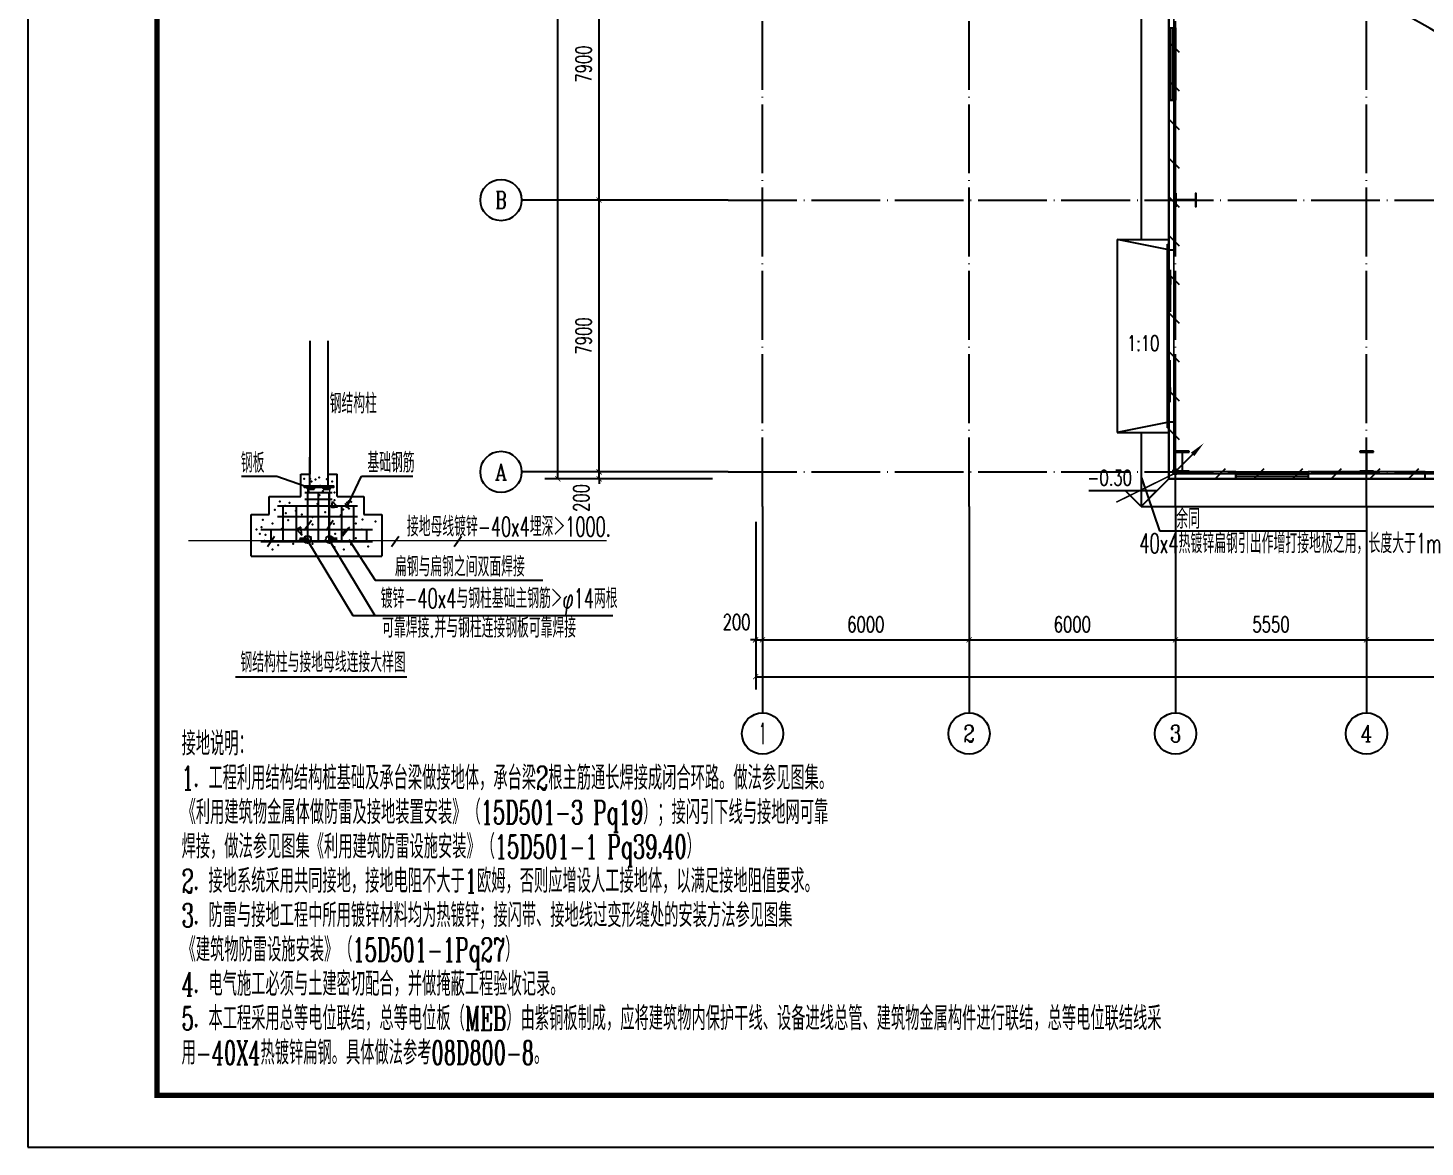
# Model space of a CAD drawing. Extents: x 1162612 to 1711260, y -157368 to 197905.
# Drawn here: x 1604543 to 1645139, y -89475 to -56962 of the extents above; entities that cross this region are included whole.
import ezdxf
from ezdxf.enums import TextEntityAlignment as Align

# ---------------------------------------------------------------- set-up
doc = ezdxf.new("R2010")
doc.units = 0
doc.header["$LTSCALE"] = 1000
doc.header["$MEASUREMENT"] = 0
for name, pattern in [('ACAD_ISO10W100', [18.5, 12, -3, 0.5, -3]), ('CENTER2', [1.14, 0.75, -0.13, 0.13, -0.13]), ('DOTE', [2.42, 2, -0.2, 0.02, -0.2])]:
    doc.linetypes.add(name, pattern=pattern)
doc.layers.get('0').update_dxf_attribs({"linetype": 'CONTINUOUS'})
doc.layers.get('DEFPOINTS').update_dxf_attribs({"linetype": 'CONTINUOUS'})
for name, color, linetype in [('AXIS', 3, 'CONTINUOUS'), ('AXIS_TEXT', 7, 'CONTINUOUS'), ('COLUMN', 99, 'CONTINUOUS'), ('DIM_ELEV', 3, 'CONTINUOUS'), ('DIM_SYMB', 3, 'CONTINUOUS'), ('DOTE', 1, 'DOTE'), ('GROUND', 2, 'CONTINUOUS'), ('LWIRE', 4, 'CONTINUOUS'), ('PUB_DIM', 3, 'CONTINUOUS'), ('PUB_TEXT', 7, 'CONTINUOUS'), ('PUB_TITLE', 4, 'CONTINUOUS'), ('SHTLN', 4, 'CONTINUOUS'), ('STAIR', 2, 'CONTINUOUS'), ('TEL_LEAD', 3, 'CONTINUOUS'), ('WALL', 9, 'CONTINUOUS'), ('WINDOW', 99, 'CONTINUOUS'), ('WIRE-接地', 4, 'CONTINUOUS'), ('WIRE-照明', 1, 'CONTINUOUS')]:
    doc.layers.add(name, color=color, linetype=linetype)
doc.styles.add('_TCH_AXIS', font='COMPLEX', dxfattribs={"bigfont": 'GBCBIG'})
doc.styles.add('_TCH_DIM', font='SIMPLEX', dxfattribs={"bigfont": 'GBCBIG'})
doc.styles.add('COMPLEX', font='COMPLEX')
doc.styles.add('DIM_FONT', font='SIMPLEX', dxfattribs={"width": 0.7, "bigfont": 'GBCBIG'})
doc.styles.get("Standard").update_dxf_attribs({"font": 'gbenor.shx', "bigfont": 'gbcbig.shx'})
doc.styles.add('STY53', font='COMPLEX', dxfattribs={"width": 0.6, "bigfont": 'HZTXT'})
doc.dimstyles.new('DIMN150', dxfattribs={"dimscale": 1.5, "dimtxt": 300, "dimasz": 100, "dimexe": 250, "dimexo": 300, "dimgap": 150, "dimtad": 1, "dimdec": 0, "dimzin": 0, "dimtxsty": 'DIM_FONT', "dimblk": 'ARCHTICK', "dimcen": 0.09, "dimclrt": 7, "dimazin": 3, "dimtfac": 1, "dimtdec": 0, "dimtix": 1, "dimtmove": 0, "dimatfit": 3, "dimtolj": 1, "dimtzin": 0})

# ---------------------------------------------------------------- blocks, each defined once
blk = doc.blocks.new('$TELECSYS$00000008')
blk.add_line((0.4, 0.4), (-0.4, -0.4))
blk = doc.blocks.new('$TELECSYS$00000079')
for p, q in [((0.7, 0.7), (0, 0)), ((0.104, 0.104), (0.104, 0.104)), ((-0.104, -0.104), (-0.104, -0.104))]:
    blk.add_line(p, q)
at = {"const_width": 0.142}
blk.add_lwpolyline([(-0.071, 0, 1), (0.071, 0, 1)], format="xyb", close=True, dxfattribs=at)
blk.add_solid([(0.63, 0.77), (0.77, 0.63), (1.15, 1.15)])
at = {"width": 0.8, "flags": 9}
blk.add_attdef('A', (0, 0), '', height=0.00002, dxfattribs=at)
blk = doc.blocks.new('$TCHSYS$WIN2D')
for p, q in [((-0.5, 0.5), (0.5, 0.5)), ((-0.5, 0.5), (-0.5, -0.5)), ((0.5, 0.5), (0.5, -0.5)), ((0.5, 0.167), (-0.5, 0.167)), ((0.5, -0.167), (-0.5, -0.167)), ((-0.5, -0.5), (0.5, -0.5))]:
    blk.add_line(p, q)
blk = doc.blocks.new('$DORLIB2D$00000130')
at = {"color": 0, "linetype": 'CONTINUOUS'}
for p, q in [((-0.5333, 0.6601), (-0.5333, 0.5127)), ((0, 0.6601), (-0.5333, 0.6601)), ((0, 0.5127), (0, 0.6601)), ((0.5333, 0.6601), (0, 0.6601)), ((0.5333, 0.6601), (0.5333, 0.5127)), ((0, 0.5127), (-0.5333, 0.5127)), ((0.5333, 0.5127), (0, 0.5127)), ((-0.3853, 0.2694), (-0.1396, 0.2694)), ((-0.3853, 0.2694), (-0.2999, 0.2144)), ((-0.2999, 0.2144), (-0.2999, 0.2694)), ((0.3853, 0.2694), (0.1396, 0.2694)), ((0.2999, 0.2144), (0.2999, 0.2694)), ((0.3853, 0.2694), (0.2999, 0.2144))]:
    blk.add_line(p, q, dxfattribs=at)
blk = doc.blocks.new('_AXISO')
blk.add_circle((0, 0), 0.5)
at = {"layer": 'AXIS_TEXT', "style": 'COMPLEX', "width": 1.041667}
blk.add_attdef('A', text='', height=0.56, dxfattribs=at).set_placement((-0.25, -0.28), (0.25, -0.28), align=Align.FIT)
blk = doc.blocks.new('_ARCHTICK')
at = {"color": 0, "linetype": 'BYBLOCK', "const_width": 0.15}
blk.add_lwpolyline([(-0.5, -0.5), (0.5, 0.5)], dxfattribs=at)
blk = doc.blocks.new('*D117')
at = {"layer": 'AXIS', "color": 0}
for p, q in [((1734864, 65727), (1734864, 60852)), ((1785864, 65727), (1785864, 60852)), ((1734864, 61227), (1785864, 61227))]:
    blk.add_line(p, q, dxfattribs=at)
at = {"layer": 'DEFPOINTS', "color": 0}
for p in [(1734864, 66177), (1785864, 66177), (1785864, 61227)]:
    blk.add_point(p, dxfattribs=at)
at = {"layer": 'AXIS', "color": 0, "xscale": 150, "yscale": 150, "zscale": 150, "rotation": 180}
blk.add_blockref('_ARCHTICK', (1734864, 61227), dxfattribs=at)
at = {"layer": 'AXIS', "color": 0, "xscale": 150, "yscale": 150, "zscale": 150}
blk.add_blockref('_ARCHTICK', (1785864, 61227), dxfattribs=at)
at = {"layer": 'AXIS', "color": 7, "insert": (1760364, 61677), "char_height": 450, "attachment_point": 5, "style": 'DIM_FONT'}
blk.add_mtext('\\A1;51000', dxfattribs=at)
blk = doc.blocks.new('*D118')
at = {"layer": 'AXIS', "color": 0}
for p, q in [((1734864, 65727), (1734864, 61924)), ((1735064, 65727), (1735064, 61924)), ((1734864, 62299), (1734714, 62299)), ((1734864, 62299), (1735064, 62299)), ((1735064, 62299), (1735214, 62299))]:
    blk.add_line(p, q, dxfattribs=at)
at = {"layer": 'DEFPOINTS', "color": 0}
for p in [(1734864, 66177), (1735064, 66177), (1735064, 62299)]:
    blk.add_point(p, dxfattribs=at)
at = {"layer": 'AXIS', "color": 0, "xscale": 150, "yscale": 150, "zscale": 150}
blk.add_blockref('_ARCHTICK', (1734864, 62299), dxfattribs=at)
at = {"layer": 'AXIS', "color": 0, "xscale": 150, "yscale": 150, "zscale": 150, "rotation": 180}
blk.add_blockref('_ARCHTICK', (1735064, 62299), dxfattribs=at)
at = {"layer": 'AXIS', "color": 7, "insert": (1734309, 62817), "char_height": 450, "attachment_point": 5, "style": 'DIM_FONT'}
blk.add_mtext('\\A1;200', dxfattribs=at)
blk = doc.blocks.new('*D119')
at = {"layer": 'AXIS', "color": 0}
for p, q in [((1735064, 65727), (1735064, 61924)), ((1741064, 65727), (1741064, 61924)), ((1735064, 62299), (1741064, 62299))]:
    blk.add_line(p, q, dxfattribs=at)
at = {"layer": 'DEFPOINTS', "color": 0}
for p in [(1735064, 66177), (1741064, 66177), (1741064, 62299)]:
    blk.add_point(p, dxfattribs=at)
at = {"layer": 'AXIS', "color": 0, "xscale": 150, "yscale": 150, "zscale": 150, "rotation": 180}
blk.add_blockref('_ARCHTICK', (1735064, 62299), dxfattribs=at)
at = {"layer": 'AXIS', "color": 0, "xscale": 150, "yscale": 150, "zscale": 150}
blk.add_blockref('_ARCHTICK', (1741064, 62299), dxfattribs=at)
at = {"layer": 'AXIS', "color": 7, "insert": (1738064, 62749), "char_height": 450, "attachment_point": 5, "style": 'DIM_FONT'}
blk.add_mtext('\\A1;6000', dxfattribs=at)
blk = doc.blocks.new('*D120')
at = {"layer": 'AXIS', "color": 0}
for p, q in [((1741064, 65727), (1741064, 61924)), ((1747064, 65727), (1747064, 61924)), ((1741064, 62299), (1747064, 62299))]:
    blk.add_line(p, q, dxfattribs=at)
at = {"layer": 'DEFPOINTS', "color": 0}
for p in [(1741064, 66177), (1747064, 66177), (1747064, 62299)]:
    blk.add_point(p, dxfattribs=at)
at = {"layer": 'AXIS', "color": 0, "xscale": 150, "yscale": 150, "zscale": 150, "rotation": 180}
blk.add_blockref('_ARCHTICK', (1741064, 62299), dxfattribs=at)
at = {"layer": 'AXIS', "color": 0, "xscale": 150, "yscale": 150, "zscale": 150}
blk.add_blockref('_ARCHTICK', (1747064, 62299), dxfattribs=at)
at = {"layer": 'AXIS', "color": 7, "insert": (1744064, 62749), "char_height": 450, "attachment_point": 5, "style": 'DIM_FONT'}
blk.add_mtext('\\A1;6000', dxfattribs=at)
blk = doc.blocks.new('*D121')
at = {"layer": 'AXIS', "color": 0}
for p, q in [((1747064, 65727), (1747064, 61924)), ((1752614, 65727), (1752614, 61924)), ((1747064, 62299), (1752614, 62299))]:
    blk.add_line(p, q, dxfattribs=at)
at = {"layer": 'DEFPOINTS', "color": 0}
for p in [(1747064, 66177), (1752614, 66177), (1752614, 62299)]:
    blk.add_point(p, dxfattribs=at)
at = {"layer": 'AXIS', "color": 0, "xscale": 150, "yscale": 150, "zscale": 150, "rotation": 180}
blk.add_blockref('_ARCHTICK', (1747064, 62299), dxfattribs=at)
at = {"layer": 'AXIS', "color": 0, "xscale": 150, "yscale": 150, "zscale": 150}
blk.add_blockref('_ARCHTICK', (1752614, 62299), dxfattribs=at)
at = {"layer": 'AXIS', "color": 7, "insert": (1749839, 62749), "char_height": 450, "attachment_point": 5, "style": 'DIM_FONT'}
blk.add_mtext('\\A1;5550', dxfattribs=at)
blk = doc.blocks.new('*D122')
at = {"layer": 'AXIS', "color": 0}
for p, q in [((1752614, 65727), (1752614, 61924)), ((1758114, 65727), (1758114, 61924)), ((1752614, 62299), (1758114, 62299))]:
    blk.add_line(p, q, dxfattribs=at)
at = {"layer": 'DEFPOINTS', "color": 0}
for p in [(1752614, 66177), (1758114, 66177), (1758114, 62299)]:
    blk.add_point(p, dxfattribs=at)
at = {"layer": 'AXIS', "color": 0, "xscale": 150, "yscale": 150, "zscale": 150, "rotation": 180}
blk.add_blockref('_ARCHTICK', (1752614, 62299), dxfattribs=at)
at = {"layer": 'AXIS', "color": 0, "xscale": 150, "yscale": 150, "zscale": 150}
blk.add_blockref('_ARCHTICK', (1758114, 62299), dxfattribs=at)
at = {"layer": 'AXIS', "color": 7, "insert": (1755364, 62749), "char_height": 450, "attachment_point": 5, "style": 'DIM_FONT'}
blk.add_mtext('\\A1;5500', dxfattribs=at)
blk = doc.blocks.new('*D129')
at = {"layer": 'AXIS', "color": 0}
for p, q in [((1733614, 98977), (1728739, 98977)), ((1729114, 66977), (1729114, 98977)), ((1733614, 66977), (1728739, 66977))]:
    blk.add_line(p, q, dxfattribs=at)
at = {"layer": 'DEFPOINTS', "color": 0}
for p in [(1729114, 98977), (1734064, 98977), (1734064, 66977)]:
    blk.add_point(p, dxfattribs=at)
at = {"layer": 'AXIS', "color": 0, "xscale": 150, "yscale": 150, "zscale": 150}
for p, rotation in [((1729114, 98977), 90), ((1729114, 66977), 270)]:
    blk.add_blockref('_ARCHTICK', p, dxfattribs=dict(at, rotation=rotation))
at = {"layer": 'AXIS', "color": 7, "insert": (1728664, 82977), "char_height": 450, "attachment_point": 5, "rotation": 90, "style": 'DIM_FONT'}
blk.add_mtext('\\A1;32000', dxfattribs=at)
blk = doc.blocks.new('*D130')
at = {"layer": 'AXIS', "color": 0}
for p, q in [((1733614, 67177), (1729939, 67177)), ((1730314, 67177), (1730314, 67327)), ((1730314, 66977), (1730314, 67177)), ((1733614, 66977), (1729939, 66977)), ((1730314, 66977), (1730314, 66827))]:
    blk.add_line(p, q, dxfattribs=at)
at = {"layer": 'DEFPOINTS', "color": 0}
for p in [(1730314, 67177), (1734064, 67177), (1734064, 66977)]:
    blk.add_point(p, dxfattribs=at)
at = {"layer": 'AXIS', "color": 0, "xscale": 150, "yscale": 150, "zscale": 150}
for p, rotation in [((1730314, 67177), 270), ((1730314, 66977), 90)]:
    blk.add_blockref('_ARCHTICK', p, dxfattribs=dict(at, rotation=rotation))
at = {"layer": 'AXIS', "color": 7, "insert": (1729797, 66422), "char_height": 450, "attachment_point": 5, "rotation": 90, "style": 'DIM_FONT'}
blk.add_mtext('\\A1;200', dxfattribs=at)
blk = doc.blocks.new('*D131')
at = {"layer": 'AXIS', "color": 0}
for p, q in [((1733614, 75077), (1729939, 75077)), ((1730314, 67177), (1730314, 75077)), ((1733614, 67177), (1729939, 67177))]:
    blk.add_line(p, q, dxfattribs=at)
at = {"layer": 'DEFPOINTS', "color": 0}
for p in [(1730314, 75077), (1734064, 75077), (1734064, 67177)]:
    blk.add_point(p, dxfattribs=at)
at = {"layer": 'AXIS', "color": 0, "xscale": 150, "yscale": 150, "zscale": 150}
for p, rotation in [((1730314, 75077), 90), ((1730314, 67177), 270)]:
    blk.add_blockref('_ARCHTICK', p, dxfattribs=dict(at, rotation=rotation))
at = {"layer": 'AXIS', "color": 7, "insert": (1729864, 71127), "char_height": 450, "attachment_point": 5, "rotation": 90, "style": 'DIM_FONT'}
blk.add_mtext('\\A1;7900', dxfattribs=at)
blk = doc.blocks.new('*D132')
at = {"layer": 'AXIS', "color": 0}
for p, q in [((1733614, 82977), (1729939, 82977)), ((1730314, 75077), (1730314, 82977)), ((1733614, 75077), (1729939, 75077))]:
    blk.add_line(p, q, dxfattribs=at)
at = {"layer": 'DEFPOINTS', "color": 0}
for p in [(1730314, 82977), (1734064, 82977), (1734064, 75077)]:
    blk.add_point(p, dxfattribs=at)
at = {"layer": 'AXIS', "color": 0, "xscale": 150, "yscale": 150, "zscale": 150}
for p, rotation in [((1730314, 82977), 90), ((1730314, 75077), 270)]:
    blk.add_blockref('_ARCHTICK', p, dxfattribs=dict(at, rotation=rotation))
at = {"layer": 'AXIS', "color": 7, "insert": (1729864, 79027), "char_height": 450, "attachment_point": 5, "rotation": 90, "style": 'DIM_FONT'}
blk.add_mtext('\\A1;7900', dxfattribs=at)
blk = doc.blocks.new('D2222')
at = {"color": 8}
blk.add_lwpolyline([(1734864.1, 98976.5), (1785864.1, 98976.5), (1785864.1, 66976.5), (1746864.1, 66976.5), (1746864.1, 82776.5), (1734864.1, 82776.5)], close=True, dxfattribs=at)
blk.add_arc((1747071.4, 67151.8), 14875.3, 0.09508, 90.0282, dxfattribs=at)
at = {"layer": 'AXIS', "color": 8}
for p, q in [((1734064.1, 75076.5), (1728064.1, 75076.5)), ((1734064.1, 67176.5), (1728064.1, 67176.5)), ((1735064.1, 66176.5), (1735064.1, 60176.5)), ((1741064.1, 66176.5), (1741064.1, 60176.5)), ((1747064.1, 66176.5), (1747064.1, 60176.5)), ((1752614.1, 66176.5), (1752614.1, 60176.5))]:
    blk.add_line(p, q, dxfattribs=at)
at = {"layer": 'COLUMN', "color": 8}
for p, q in [((1747086.1, 75276.5), (1747064.1, 75276.5)), ((1747064.1, 75276.5), (1747064.1, 74876.5)), ((1747086.1, 75087.5), (1747086.1, 75276.5)), ((1747664.1, 75276.5), (1747642.1, 75276.5)), ((1747642.1, 75276.5), (1747642.1, 75087.5)), ((1747664.1, 74876.5), (1747664.1, 75276.5)), ((1747064.1, 74876.5), (1747086.1, 74876.5)), ((1747091.1, 75082.5), (1747086.1, 75087.5)), ((1747086.1, 75065.5), (1747091.1, 75070.5)), ((1747086.1, 74876.5), (1747086.1, 75065.5)), ((1747637.1, 75082.5), (1747091.1, 75082.5)), ((1747091.1, 75070.5), (1747637.1, 75070.5)), ((1747642.1, 75087.5), (1747637.1, 75082.5)), ((1747637.1, 75070.5), (1747642.1, 75065.5)), ((1747642.1, 75065.5), (1747642.1, 74876.5)), ((1747642.1, 74876.5), (1747664.1, 74876.5)), ((1747464.1, 67776.5), (1747064.1, 67776.5)), ((1747064.1, 67776.5), (1747064.1, 67754.5)), ((1747064.1, 67754.5), (1747253.1, 67754.5)), ((1747253.1, 67754.5), (1747258.1, 67749.5)), ((1747258.1, 67749.5), (1747258.1, 67203.5)), ((1747270.1, 67749.5), (1747275.1, 67754.5)), ((1747270.1, 67203.5), (1747270.1, 67749.5)), ((1747275.1, 67754.5), (1747464.1, 67754.5)), ((1747464.1, 67754.5), (1747464.1, 67776.5)), ((1752814.1, 67776.5), (1752414.1, 67776.5)), ((1752414.1, 67776.5), (1752414.1, 67754.5)), ((1752414.1, 67754.5), (1752603.1, 67754.5)), ((1752603.1, 67754.5), (1752608.1, 67749.5)), ((1752608.1, 67749.5), (1752608.1, 67203.5)), ((1752620.1, 67749.5), (1752625.1, 67754.5)), ((1752620.1, 67203.5), (1752620.1, 67749.5)), ((1752625.1, 67754.5), (1752814.1, 67754.5)), ((1752814.1, 67754.5), (1752814.1, 67776.5)), ((1747253.1, 67198.5), (1747064.1, 67198.5)), ((1747064.1, 67198.5), (1747064.1, 67176.5)), ((1747064.1, 67176.5), (1747464.1, 67176.5)), ((1747258.1, 67203.5), (1747253.1, 67198.5)), ((1747275.1, 67198.5), (1747270.1, 67203.5)), ((1747464.1, 67198.5), (1747275.1, 67198.5)), ((1747464.1, 67176.5), (1747464.1, 67198.5)), ((1752603.1, 67198.5), (1752414.1, 67198.5)), ((1752414.1, 67198.5), (1752414.1, 67176.5)), ((1752414.1, 67176.5), (1752814.1, 67176.5)), ((1752608.1, 67203.5), (1752603.1, 67198.5)), ((1752625.1, 67198.5), (1752620.1, 67203.5)), ((1752814.1, 67198.5), (1752625.1, 67198.5)), ((1752814.1, 67176.5), (1752814.1, 67198.5))]:
    blk.add_line(p, q, dxfattribs=at)
at = {"layer": 'DIM_ELEV', "color": 8}
for p, q in [((1746514.1, 66626.5), (1744547, 66626.5)), ((1746064.1, 66176.5), (1745614.1, 66626.5)), ((1746064.1, 66176.5), (1746514.1, 66626.5))]:
    blk.add_line(p, q, dxfattribs=at)
at = {"layer": 'DIM_SYMB', "color": 8}
blk.add_lwpolyline([(1746737.9, 70535.8, 0, 0, 0), (1745928.4, 70535.8, 120, 0, 0), (1745478.4, 70535.8, 0, 0, 0)], format="xyseb", dxfattribs=at)
at = {"layer": 'DOTE', "color": 8}
for p, q in [((1735064.1, 66176.5), (1735064.1, 99776.5)), ((1735064.1, 66176.5), (1735064.1, 99776.5)), ((1741064.1, 66176.5), (1741064.1, 99776.5)), ((1747064.1, 66176.5), (1747064.1, 99776.5)), ((1752614.1, 66176.5), (1752614.1, 99776.5)), ((1734064.1, 75076.5), (1786664.1, 75076.5)), ((1734064.1, 67176.5), (1786664.1, 67176.5))]:
    blk.add_line(p, q, dxfattribs=at)
at = {"layer": 'GROUND', "color": 8}
for p, q in [((1746864.1, 82776.5), (1746864.1, 73926.5)), ((1746064.1, 81976.5), (1746064.1, 73926.5)), ((1746064.1, 68326.5), (1746064.1, 66176.5)), ((1746864.1, 68326.5), (1746864.1, 66976.5)), ((1746864.1, 66976.5), (1746064.1, 66176.5)), ((1746864.1, 66976.5), (1769066.9, 66976.5)), ((1746064.1, 66176.5), (1769066.9, 66176.5))]:
    blk.add_line(p, q, dxfattribs=at)
at = {"layer": 'STAIR', "color": 8}
for p, q in [((1745364.1, 73926.5), (1745364.1, 68326.5)), ((1745364.1, 73926.5), (1746864.1, 73926.5)), ((1746864.1, 73626.5), (1745364.1, 73926.5)), ((1746864.1, 73926.5), (1746864.1, 68326.5)), ((1746864.1, 68626.5), (1745364.1, 68326.5)), ((1745364.1, 68326.5), (1746864.1, 68326.5))]:
    blk.add_line(p, q, dxfattribs=at)
at = {"layer": 'WALL', "color": 8}
for p, q in [((1747064.1, 77976.5), (1746864.1, 77976.5)), ((1746864.1, 77976.5), (1746864.1, 75076.5)), ((1747064.1, 75276.5), (1747064.1, 77976.5)), ((1746864.1, 75076.5), (1746864.1, 73626.5)), ((1747064.1, 73626.5), (1747064.1, 74876.5)), ((1746864.1, 73626.5), (1747064.1, 73626.5)), ((1747064.1, 68626.5), (1746864.1, 68626.5)), ((1746864.1, 68626.5), (1746864.1, 66976.5)), ((1747064.1, 67776.5), (1747064.1, 68626.5)), ((1747064.1, 67198.5), (1747064.1, 67754.5)), ((1748814.1, 67176.5), (1747464.1, 67176.5)), ((1748814.1, 66976.5), (1748814.1, 67176.5)), ((1752414.1, 67176.5), (1750914.1, 67176.5)), ((1750914.1, 67176.5), (1750914.1, 66976.5)), ((1754314.1, 67176.5), (1752814.1, 67176.5)), ((1754314.1, 66976.5), (1754314.1, 67176.5)), ((1746864.1, 66976.5), (1748814.1, 66976.5)), ((1750914.1, 66976.5), (1752620.1, 66976.5)), ((1752620.1, 66976.5), (1754314.1, 66976.5))]:
    blk.add_line(p, q, dxfattribs=at)
at = {"layer": 'AXIS', "color": 8}
ref = blk.add_blockref('_AXISO', (1727464.1, 75076.5), dxfattribs=dict(at, xscale=1200, yscale=1200, zscale=1200))
ref.add_attrib('A', 'B', dxfattribs={"layer": 'AXIS_TEXT', "color": 8, "height": 493.2, "style": '_TCH_AXIS', "width": 0.823529}).set_placement((1727299.7, 74829.9), (1727628.5, 74829.9), align=Align.FIT)
ref = blk.add_blockref('_AXISO', (1727464.1, 67176.5), dxfattribs=dict(at, xscale=1200, yscale=1200, zscale=1200))
ref.add_attrib('A', 'A', dxfattribs={"layer": 'AXIS_TEXT', "color": 8, "height": 468.8, "style": '_TCH_AXIS', "width": 0.888889}).set_placement((1727285.5, 66942.2), (1727642.7, 66942.2), align=Align.FIT)
ref = blk.add_blockref('_AXISO', (1735064.1, 59576.5), dxfattribs=dict(at, xscale=1200, yscale=1200, zscale=1200))
ref.add_attrib('A', '1', dxfattribs={"layer": 'AXIS_TEXT', "color": 8, "height": 624.4, "style": '_TCH_AXIS', "width": 0.555556}).set_placement((1734989.8, 59264.3), (1735138.4, 59264.3), align=Align.FIT)
ref = blk.add_blockref('_AXISO', (1741064.1, 59576.5), dxfattribs=dict(at, xscale=1200, yscale=1200, zscale=1200))
ref.add_attrib('A', '2', dxfattribs={"layer": 'AXIS_TEXT', "color": 8, "height": 493.2, "style": '_TCH_AXIS'}).set_placement((1740899.7, 59329.9), (1741228.5, 59329.9), align=Align.FIT)
ref = blk.add_blockref('_AXISO', (1747064.1, 59576.5), dxfattribs=dict(at, xscale=1200, yscale=1200, zscale=1200))
ref.add_attrib('A', '3', dxfattribs={"layer": 'AXIS_TEXT', "color": 8, "height": 493.2, "style": '_TCH_AXIS'}).set_placement((1746899.7, 59329.9), (1747228.5, 59329.9), align=Align.FIT)
ref = blk.add_blockref('_AXISO', (1752614.1, 59576.5), dxfattribs=dict(at, xscale=1200, yscale=1200, zscale=1200))
ref.add_attrib('A', '4', dxfattribs={"layer": 'AXIS_TEXT', "color": 8, "height": 480.7, "style": '_TCH_AXIS', "width": 0.9375}).set_placement((1752442.4, 59336.2), (1752785.8, 59336.2), align=Align.FIT)
at = {"layer": 'WINDOW', "color": 8, "yscale": -200, "rotation": 270}
for name, p, xscale, zscale in [('$TCHSYS$WIN2D', (1746964.1, 79026.5), 2100, 2100), ('$DORLIB2D$00000130', (1746964.1, 71126.5), 5000, 5000)]:
    blk.add_blockref(name, p, dxfattribs=dict(at, xscale=xscale, zscale=zscale))
at = {"layer": 'WINDOW', "color": 8, "xscale": 2100, "yscale": 200, "zscale": 2100}
blk.add_blockref('$TCHSYS$WIN2D', (1749864.1, 67076.5), dxfattribs=at)
at = {"layer": 'PUB_TEXT', "color": 8, "style": '_TCH_DIM', "width": 0.705882}
blk.add_text('1:10', height=446.25, dxfattribs=at).set_placement((1745650.7, 70693.3))
at = {"layer": 'PUB_TEXT', "color": 7, "style": '_TCH_DIM', "width": 0.705882}
blk.add_text('-0.30', height=446.25, dxfattribs=at).set_placement((1744502, 66784))
at = {"layer": 'AXIS', "color": 8}
for p1, p2, distance, picture, middle in [((1734064.1, 66976.5), (1734064.1, 98976.5), 4950, '*D129', (1728664.1, 82976.5)), ((1734064.1, 75076.5), (1734064.1, 82976.5), 3750, '*D132', (1729864.1, 79026.5)), ((1734064.1, 67176.5), (1734064.1, 75076.5), 3750, '*D131', (1729864.1, 71126.5)), ((1734864.1, 66176.5), (1785864.1, 66176.5), -4950, '*D117', (1760364.1, 61676.5)), ((1735064.1, 66176.5), (1741064.1, 66176.5), -3877.2, '*D119', (1738064.1, 62749.3)), ((1741064.1, 66176.5), (1747064.1, 66176.5), -3877.2, '*D120', (1744064.1, 62749.3)), ((1747064.1, 66176.5), (1752614.1, 66176.5), -3877.2, '*D121', (1749839.1, 62749.3)), ((1752614.1, 66176.5), (1758114.1, 66176.5), -3877.2, '*D122', (1755364.1, 62749.3))]:
    dim = blk.add_aligned_dim(p1=p1, p2=p2, distance=distance, dimstyle='DIMN150', dxfattribs=at)
    dim.commit()
    dim.dimension.update_dxf_attribs({"geometry": picture, "text_midpoint": middle})
for base, p1, p2, angle, picture, middle in [((1730314.1, 67176.5), (1734064.1, 66976.5), (1734064.1, 67176.5), 90, '*D130', (1729796.6, 66421.5)), ((1735064.1, 62299.3), (1734864.1, 66176.5), (1735064.1, 66176.5), 0, '*D118', (1734309.1, 62816.8))]:
    dim = blk.add_linear_dim(base=base, p1=p1, p2=p2, angle=angle, dimstyle='DIMN150', dxfattribs=at)
    dim.commit()
    dim.dimension.update_dxf_attribs({"geometry": picture, "text_midpoint": middle, "dimtype": 161})

msp = doc.modelspace()

# ---------------------------------------------------------------- hatches: boundary and pattern name
at = {"layer": 'PUB_DIM'}
msp.add_hatch(color=6, dxfattribs=at).paths.add_polyline_path([(1613418, -70317), (1613418, -70266), (1612581, -70266), (1612581, -70317)])

# ---------------------------------------------------------------- linework, layer by layer
at = {"layer": 'AXIS', "linetype": 'ACAD_ISO10W100', "ltscale": 0.1}
for p, q in [((1612570, -71558), (1612779, -71260)), ((1613207, -71558), (1613415, -71260)), ((1611502, -72025), (1611711, -71727)), ((1615110, -72025), (1615319, -71727)), ((1616929, -72025), (1617138, -71727))]:
    msp.add_line(p, q, dxfattribs=at)
at = {"layer": 'AXIS', "linetype": 'ACAD_ISO10W100', "ltscale": 0.1, "const_width": 40}
for points in [[(1612675, -70355), (1612675, -71802)], [(1612865, -70375), (1612695, -70375)], [(1613287, -70375), (1613117, -70375)], [(1613307, -70355), (1613307, -71802)], [(1621358, -71858), (1609203, -71858)], [(1614075, -71856), (1611632, -71856)], [(1612694, -71783), (1612438, -71783)], [(1613534, -71783), (1613289, -71783)]]:
    msp.add_lwpolyline(points, dxfattribs=at)
at = {"layer": 'PUB_DIM', "color": 0}
for p, q in [((1612733, -66051), (1612733, -69926)), ((1613262, -66051), (1613262, -70266)), ((1612733, -70266), (1612733, -69430)), ((1610751, -69980), (1611779, -69980)), ((1611779, -69980), (1612581, -70266)), ((1612471, -70571), (1612471, -69926)), ((1612471, -69926), (1612733, -69926)), ((1613262, -69926), (1613530, -69926)), ((1613530, -70571), (1613530, -69926)), ((1613800, -70905), (1614232, -69980)), ((1614232, -69980), (1615725, -69980)), ((1611557, -71100), (1611557, -70571)), ((1611557, -70571), (1612471, -70571)), ((1611557, -71100), (1611557, -70571)), ((1611557, -70571), (1612471, -70571)), ((1612592, -70459), (1613386, -70459)), ((1612669, -70459), (1612669, -71880)), ((1612977, -70459), (1612977, -71880)), ((1613286, -70459), (1613286, -71880)), ((1613530, -70571), (1614301, -70571)), ((1613530, -70571), (1614301, -70571)), ((1614301, -70571), (1614301, -71100)), ((1614301, -70571), (1614301, -71100)), ((1611797, -70847), (1613885, -70847)), ((1611960, -71880), (1611960, -70847)), ((1612033, -70847), (1614121, -70847)), ((1612342, -71880), (1612342, -70847)), ((1612592, -70650), (1613386, -70650)), ((1613377, -70901), (1613395, -70720)), ((1613540, -70883), (1613377, -70901)), ((1613395, -70720), (1613540, -70883)), ((1613667, -71880), (1613667, -70847)), ((1613764, -70768), (1613883, -70942)), ((1614012, -71880), (1614012, -70847)), ((1611027, -72310), (1611027, -71100)), ((1611027, -71100), (1611557, -71100)), ((1611797, -71155), (1613885, -71155)), ((1612033, -71155), (1614121, -71155)), ((1614301, -71100), (1614830, -71100)), ((1614830, -71100), (1614830, -72310)), ((1611307, -71536), (1614557, -71536)), ((1611615, -71880), (1611615, -71536)), ((1612469, -71463), (1612360, -71536)), ((1612360, -71536), (1612505, -71699)), ((1612505, -71699), (1612469, -71463)), ((1613885, -71463), (1613685, -71627)), ((1613685, -71717), (1613885, -71463)), ((1613685, -71627), (1613685, -71717)), ((1613866, -71828), (1614631, -73008)), ((1614394, -71880), (1614394, -71536)), ((1611307, -71880), (1614557, -71880)), ((1612664, -71858), (1613981, -74029)), ((1613307, -71858), (1614624, -74029)), ((1611027, -72310), (1614830, -72310)), ((1614631, -73008), (1619500, -73008)), ((1613981, -74029), (1621540, -74029)), ((1610578, -75816), (1615554, -75816))]:
    msp.add_line(p, q, dxfattribs=at)
at = {"layer": 'PUB_DIM', "color": 6}
for p, q in [((1612652, -70354), (1612665, -70320)), ((1612661, -70320), (1612671, -70354)), ((1612675, -70354), (1612687, -70320)), ((1612678, -70320), (1612689, -70354)), ((1612688, -70354), (1612701, -70320)), ((1612697, -70354), (1612710, -70320)), ((1612697, -70320), (1612707, -70354)), ((1612701, -70320), (1612711, -70354)), ((1612710, -70354), (1612723, -70320)), ((1612714, -70320), (1612725, -70354)), ((1612733, -70354), (1612746, -70320)), ((1612737, -70320), (1612747, -70354)), ((1612756, -70354), (1612768, -70320)), ((1612760, -70320), (1612770, -70354)), ((1612771, -70354), (1612783, -70320)), ((1612775, -70320), (1612785, -70354)), ((1612782, -70320), (1612792, -70354)), ((1612793, -70354), (1612806, -70320)), ((1612797, -70320), (1612808, -70354)), ((1612816, -70354), (1612829, -70320)), ((1612820, -70320), (1612830, -70354)), ((1612831, -70354), (1612844, -70320)), ((1612835, -70320), (1612845, -70354)), ((1612842, -70320), (1612853, -70354)), ((1612854, -70354), (1612866, -70320)), ((1612857, -70320), (1612868, -70354)), ((1613116, -70354), (1613129, -70320)), ((1613125, -70320), (1613135, -70354)), ((1613139, -70354), (1613151, -70320)), ((1613142, -70320), (1613153, -70354)), ((1613152, -70354), (1613165, -70320)), ((1613161, -70354), (1613174, -70320)), ((1613161, -70320), (1613171, -70354)), ((1613165, -70320), (1613175, -70354)), ((1613174, -70354), (1613187, -70320)), ((1613178, -70320), (1613189, -70354)), ((1613197, -70354), (1613210, -70320)), ((1613201, -70320), (1613211, -70354)), ((1613220, -70354), (1613232, -70320)), ((1613224, -70320), (1613234, -70354)), ((1613235, -70354), (1613247, -70320)), ((1613239, -70320), (1613249, -70354)), ((1613246, -70320), (1613256, -70354)), ((1613257, -70354), (1613270, -70320)), ((1613261, -70320), (1613272, -70354)), ((1613280, -70354), (1613293, -70320)), ((1613284, -70320), (1613294, -70354)), ((1613295, -70354), (1613308, -70320)), ((1613299, -70320), (1613309, -70354)), ((1613306, -70320), (1613317, -70354)), ((1613317, -70320), (1613327, -70354)), ((1613318, -70354), (1613330, -70320)), ((1612440, -71802), (1612452, -71836)), ((1612443, -71836), (1612454, -71802)), ((1612462, -71802), (1612475, -71836)), ((1612466, -71836), (1612476, -71802)), ((1612477, -71802), (1612490, -71836)), ((1612481, -71836), (1612492, -71802)), ((1612489, -71836), (1612499, -71802)), ((1612500, -71802), (1612513, -71836)), ((1612504, -71836), (1612514, -71802)), ((1612522, -71802), (1612535, -71836)), ((1612526, -71836), (1612537, -71802)), ((1612538, -71802), (1612550, -71836)), ((1612541, -71836), (1612552, -71802)), ((1612549, -71836), (1612559, -71802)), ((1612560, -71802), (1612573, -71836)), ((1612564, -71836), (1612574, -71802)), ((1612583, -71802), (1612595, -71836)), ((1612587, -71836), (1612597, -71802)), ((1612604, -71802), (1612617, -71836)), ((1612609, -71836), (1612619, -71802)), ((1612626, -71802), (1612639, -71836)), ((1612630, -71836), (1612641, -71802)), ((1612649, -71802), (1612662, -71836)), ((1612653, -71836), (1612663, -71802)), ((1612672, -71802), (1612684, -71836)), ((1612675, -71836), (1612686, -71802)), ((1612689, -71802), (1612702, -71836)), ((1612698, -71836), (1612708, -71802)), ((1613295, -71802), (1613308, -71836)), ((1613318, -71802), (1613330, -71836)), ((1613321, -71836), (1613332, -71802)), ((1613340, -71802), (1613353, -71836)), ((1613344, -71836), (1613354, -71802)), ((1613363, -71802), (1613375, -71836)), ((1613367, -71836), (1613377, -71802)), ((1613380, -71802), (1613393, -71836)), ((1613389, -71836), (1613400, -71802)), ((1613403, -71802), (1613415, -71836)), ((1613406, -71836), (1613417, -71802)), ((1613425, -71802), (1613438, -71836)), ((1613429, -71836), (1613439, -71802)), ((1613448, -71802), (1613460, -71836)), ((1613452, -71836), (1613462, -71802)), ((1613474, -71836), (1613485, -71802)), ((1613475, -71802), (1613488, -71836)), ((1613497, -71802), (1613510, -71836)), ((1613501, -71836), (1613512, -71802))]:
    msp.add_line(p, q, dxfattribs=at)
msp.add_lwpolyline([(1612581, -70266), (1613418, -70266), (1613418, -70317), (1612581, -70317)], close=True, dxfattribs=at)
at = {"layer": 'PUB_DIM', "color": 0}
for centre in [(1612662, -71826), (1613307, -71826)]:
    msp.add_circle(centre, 106, dxfattribs=at)
for p in [(1612573, -70062), (1612747, -70062), (1612784, -70137), (1612897, -70084), (1613010, -70024), (1613229, -70069), (1613379, -70144), (1612596, -70285), (1612695, -70423), (1613014, -70539), (1613032, -70267), (1613113, -70423), (1613447, -70460), (1611722, -70964), (1611865, -70723), (1612015, -70847), (1612144, -70761), (1612324, -70992), (1612959, -70792), (1613177, -71028), (1613447, -70678), (1613704, -70956), (1613816, -70754), (1613869, -70708), (1613937, -70731), (1611368, -71250), (1611652, -71355), (1612033, -71064), (1612106, -71264), (1612505, -71101), (1612814, -71173), (1612814, -71391), (1613322, -71355), (1613431, -71373), (1613631, -71119), (1614067, -71355), (1614260, -71242), (1614645, -71303), (1611180, -71536), (1611278, -71656), (1611325, -71463), (1611444, -71686), (1611924, -71518), (1612759, -71754), (1613468, -71663), (1614067, -71790), (1614248, -71536), (1611416, -71862), (1611652, -72116), (1611815, -71989), (1612251, -71953), (1612814, -71953), (1613449, -72044), (1613722, -72116), (1613940, -71971), (1614430, -72026)]:
    msp.add_point(p, dxfattribs=at)
at = {"layer": 'PUB_TITLE'}
msp.add_lwpolyline([(1604543, -89475), (1693643, -89475), (1693643, -26475), (1604543, -26475)], close=True, dxfattribs=at)
at = {"layer": 'PUB_TITLE', "const_width": 150}
msp.add_lwpolyline([(1608293, -87975), (1692143, -87975), (1692143, -27975), (1608293, -27975)], close=True, dxfattribs=at)
at = {"layer": 'TEL_LEAD'}
for p, q in [((1636903, -70030), (1637421, -71576)), ((1637421, -71576), (1643460, -71576))]:
    msp.add_line(p, q, dxfattribs=at)
at = {"layer": 'WIRE-接地', "linetype": 'CENTER2', "const_width": 45}
for points in [[(1625848, -38201), (1676533, -38202), (1676533, -69916), (1637840, -69916), (1637840, -54116), (1625848, -54116), (1625848, -38201)], [(1636166, -70741), (1637840, -69916)]]:
    msp.add_lwpolyline(points, dxfattribs=at)

# ---------------------------------------------------------------- block references
msp.add_blockref('D2222', (-109175, -137039))
at = {"layer": 'LWIRE', "xscale": 720, "yscale": 720, "zscale": 720}
msp.add_blockref('$TELECSYS$00000079', (1637881, -69856), dxfattribs=at)
at = {"layer": 'SHTLN', "xscale": 375, "yscale": 375, "zscale": 375}
for p, rotation in [((1637840, -57516), 90), ((1637840, -58641), 90), ((1637840, -59766), 90), ((1637840, -60891), 90), ((1637840, -62016), 90), ((1637840, -63141), 90), ((1637840, -64266), 90), ((1637840, -65391), 90), ((1637840, -66516), 90), ((1637840, -67641), 90), ((1637840, -68766), 90), ((1639186, -69916), 180), ((1640311, -69916), 180), ((1641436, -69916), 180), ((1642561, -69916), 180), ((1643686, -69916), 180), ((1644811, -69916), 180)]:
    msp.add_blockref('$TELECSYS$00000008', p, dxfattribs=dict(at, rotation=rotation))

# ---------------------------------------------------------------- texts
at = {"layer": 'PUB_TEXT', "color": 3, "ltscale": 10, "style": 'STY53', "width": 0.6}
for s, height, p in [('钢结构柱', 571.5, (1613311, -68160)), ('钢板 ', 571.5, (1610729, -69884)), ('基础钢筋', 571.5, (1614407, -69878)), ('接地母线镀锌-40x4埋深＞1000. ', 571.54, (1615555, -71736)), ('扁钢与扁钢之间双面焊接 ', 571.54, (1615207, -72900)), ('镀锌-40x4与钢柱基础主钢筋＞φ14两根 ', 571.54, (1614794, -73822)), ('可靠焊接.并与钢柱连接钢板可靠焊接 ', 571.54, (1614836, -74676))]:
    msp.add_text(s, height=height, dxfattribs=at).set_placement(p)
at = {"layer": 'PUB_TEXT', "color": 7, "ltscale": 10, "style": 'STY53', "width": 0.6}
msp.add_text('钢结构柱与接地母线连接大样图 ', height=571.54, dxfattribs=at).set_placement((1610718, -75681))
at = {"layer": 'WIRE-照明', "color": 3, "linetype": 'CONTINUOUS', "style": 'STY53', "width": 0.6}
for s, height, p in [('余同', 574.8, (1637910, -71511)), ('40x4热镀锌扁钢引出作增打接地极之用，长度大于1m', 574.8, (1636839, -72224)), ('接地说明：', 689.8, (1609008, -78097)), ('1. 工程利用结构结构桩基础及承台梁做接地体，承台梁2根主筋通长焊接成闭合环路。做法参见图集。', 689.76, (1609008, -79095)), ('《利用建筑物金属体做防雷及接地装置安装》（15D501-3 Pq19）；接闪引下线与接地网可靠', 689.76, (1609008, -80093)), ('焊接，做法参见图集《利用建筑防雷设施安装》（15D501-1 Pq39,40）', 689.76, (1609008, -81091)), ('2. 接地系统采用共同接地，接地电阻不大于1欧姆，否则应增设人工接地体，以满足接地阻值要求。', 689.76, (1609008, -82089)), ('3. 防雷与接地工程中所用镀锌材料均为热镀锌；接闪带、接地线过变形缝处的安装方法参见图集', 689.76, (1609008, -83087)), ('《建筑物防雷设施安装》（15D501-1Pq27）', 689.76, (1609008, -84085)), ('4. 电气施工必须与土建密切配合，并做掩蔽工程验收记录。', 689.76, (1609008, -85082)), ('5. 本工程采用总等电位联结，总等电位板（MEB）由紫铜板制成，应将建筑物内保护干线、设备进线总管、建筑物金属构件进行联结，总等电位联结线采', 689.76, (1609008, -86080)), ('用-40X4热镀锌扁钢。具体做法参考08D800-8。', 689.76, (1609008, -87078))]:
    msp.add_text(s, height=height, dxfattribs=at).set_placement(p)

doc.saveas('drawing.dxf')
